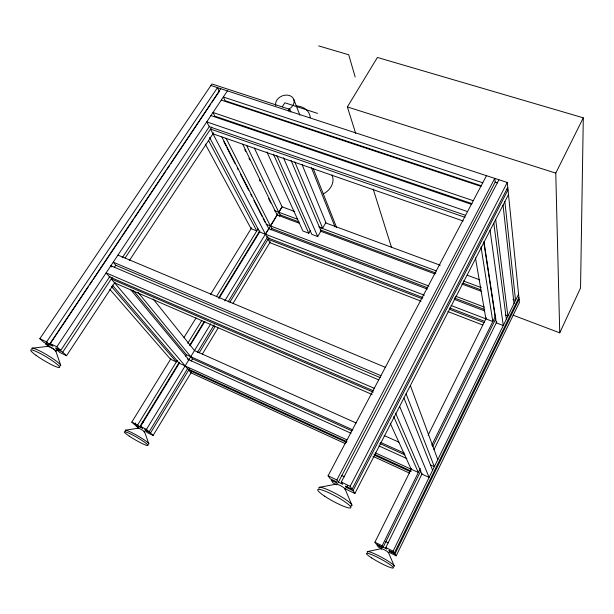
<?xml version="1.0" encoding="UTF-8"?>
<svg xmlns="http://www.w3.org/2000/svg" width="614" height="614" viewBox="0 0 614 614"><rect width="100%" height="100%" fill="white"/><g stroke="black" fill="none" stroke-linecap="round" stroke-linejoin="round"><path stroke-width="0.92" d="M355.683 133.392L347.37 106.928L377.41 57.455L583.3 117.827L580.545 287.981L559.745 332.842L513.127 315.197M389 552.293L396.184 555.847L519.406 302.433L507.271 182.481L210.909 85.484M518.907 297.514L394.334 553.06L393.09 551.172L518.569 294.183M396.184 555.847L394.955 553.997L519.076 299.164M422.11 473.709L385.792 547.573L386.766 549L383.151 547.22L420.843 470.738M432.693 446.677L495.79 318.643M433.937 449.655L496.864 321.682M383.151 547.22L382.161 545.777L420.352 468.375M431.811 445.158L495.46 316.149M381.478 548.563L378.316 546.997L376.973 545.102L382.338 547.757L381.685 546.805L376.298 544.142L374.931 542.208L411.526 468.543M428.127 435.134L486.426 317.791M559.745 332.842L555.77 173.11L583.3 117.827M345.221 487.877L346.189 489.297L354.9 493.456L508.499 194.554M354.9 493.456L353.027 490.632L346.442 487.493L345.467 486.05L352.083 489.197L507.77 187.37M353.027 490.632L508.016 189.78L506.243 189.196M352.083 489.197L350.164 486.303L507.271 182.481M346.442 487.493L347.324 485.789M486.488 175.681L328.083 475.796L336.863 479.979L338.383 482.182L342.773 484.277L341.284 482.074L498.921 179.748M336.863 479.979L494.761 178.39L495.206 182.066L338.383 482.182M276.86 155.534L311.774 234.333L317.722 236.567L321.007 230.964L291.067 160.515M319.08 226.85L322.642 228.17L325.904 222.606L301.996 164.406M266.89 151.911L302.917 231.002L308.819 233.22L310.461 230.427M145.288 430.767L147.276 432.586L153.101 435.472L191.338 372.284M202.259 354.232L218.154 327.976M233.051 303.354L270.298 241.809M191.107 361.109L192.504 358.814L137.958 292.302M271.004 229.912L271.841 228.538L270.528 225.952L277.206 214.992L299.601 223.366M279.301 216.258L280.13 214.908L278.863 212.275L282.164 206.849L294.743 211.492M153.101 435.472L150.476 433.054L144.743 429.654L149.148 431.834L187.884 368.078M197.317 352.551L214.202 324.76M228.109 301.873L267.842 236.49M150.476 433.054L189.603 368.569M199.143 352.85L215.03 326.663M229.928 302.111L268.663 238.27M421.058 301.167L269.891 242.683L268.141 239.33L268.978 237.956M149.148 431.834L146.47 429.363L210.779 323.816M224.739 300.906L282.072 206.811L254.38 148.097M265.486 234.233L268.848 228.707L427.26 289.064M179.518 362.866L140.575 426.454L142.609 428.311L139.685 426.868L179.219 362.329M189.726 345.175L204.239 321.49M218.753 297.798L259.783 230.81M189.995 345.743L204.976 321.283M218.952 298.458L259.883 231.608M185.436 356.235L186.372 354.7L133.553 290.76M139.685 426.868L137.643 425.003L177.308 360.387M187.777 343.326L201.814 320.454M216.358 296.769L258.057 228.83M138.902 426.768L134.543 424.612L131.795 422.117L170.953 358.637M184.008 337.47L196.058 317.937M210.61 294.336L251.778 227.602M134.543 424.612L135.548 422.977M288.818 110.988L289.816 109.399L211.93 83.972L39.841 338.69L43.855 342.328L48.897 344.73M282.31 106.759L284.85 102.776L317.538 113.383M56.902 349.827L59.796 352.482L66.535 355.698L115.064 282.187M129.301 260.612L213.695 132.762M66.535 355.698L62.712 352.175L57.616 349.75L55.667 347.961L60.778 350.387L110.036 276.185M122.217 257.834L209.62 126.177M62.712 352.175L112.255 277.405M125.126 257.98L211.868 127.06M60.778 350.387L56.856 346.78L227.403 90.887M56.434 350.878L57.501 349.282M114.365 267.382L115.777 265.256L113.245 262.17L380.926 375.676M39.841 338.69L46.618 341.906L49.604 344.638L52.988 346.25L50.018 343.525L220.771 88.715M49.604 344.638L88.554 286.5M89.621 284.904L92.292 280.92M93.359 279.332L121.104 237.917M122.171 236.321L133.376 219.597M134.443 218.008L165.926 171.014M166.993 169.426L169.656 165.442M170.723 163.846L210.748 104.119M211.815 102.523L219.282 91.379L217.479 87.633L46.618 341.906M48.452 346.496L45.835 344.124L46.902 342.535M367.533 551.549L381.225 548.67M319.418 487.332L336.226 484.139M125.409 430.214L138.265 428.188M32.227 348.192L48.115 346.334M318.666 45.896L348.721 54.784L355.184 76.988M347.37 106.928L555.77 173.11M495.206 182.066L497.685 182.88M482.742 182.772L223.319 97.012L225.108 100.727L481.437 185.819M221.263 100.09L480.862 186.334M473.279 200.701L213.004 112.485L214.862 116.146L472.036 203.656M210.924 115.601L471.375 204.316M467.53 211.592L206.749 121.871L209.274 126.699L465.619 215.353M465.113 217.356L210.518 129.093L267.259 237.641L422.923 297.598M212.989 133.829L463.194 221.002M325.282 222.775L440.246 265.248M467.193 275.202L479.764 279.846M274.473 210.64L297.667 219.275M319.157 227.28L436.477 270.951M463.34 280.951L481.253 287.621M512.936 299.417L515.545 300.392L504.861 201.63M280.13 214.908L298.934 221.923M320.424 229.943L435.932 273.053M462.795 283.085L480.708 289.77M320.216 231.071L434.904 273.936M461.789 283.983L481.499 291.351M266.131 224.279L428.848 286.04M455.68 296.224L484.3 307.084M505.284 315.051L507.901 316.041L495.675 219.505M271.841 228.538L427.451 287.743M454.283 297.951L484.692 309.517M454.107 299.287L484.538 310.884M424.32 295.219L259.645 231.992L209.558 137.452M451.09 305.503L492.812 321.521L481 246.851M449.763 307.929L484.646 321.368M268.141 239.33L422.478 298.864M449.241 309.187L484.032 322.611M447.89 311.544L482.773 325.044M117.965 255.094L385.331 367.333M115.777 265.256L380.35 377.687M378.715 379.866L110.873 265.732L111.894 266.96M374.271 388.294L106.115 272.877L109.545 276.922L373.274 390.742M373.197 392.131L111.249 278.925L187.493 368.715L346.933 441.689M114.603 282.877L372.161 394.487M356.158 423.008L194.484 350.563L153.147 298.98M384.118 435.541L398.977 442.195M186.372 354.7L352.843 429.884M380.734 442.479L404.265 453.101M430.491 464.951L434.344 466.686L406.092 393.835M192.504 358.814L351.914 430.898M379.79 443.508L405.048 454.928M187.423 359.09L351.062 433.284M378.961 445.933L406.867 458.581M346.849 439.816L179.273 363.25L112.255 285.049M375.545 452.925L418.326 472.473L393.72 416.561M373.941 454.045L411.411 471.191M346.534 442.41L188.675 370.104L191 372.844L345.099 443.546M374.44 455.189L410.198 471.567M372.959 456.325L409.523 473.102M50.018 343.525L56.856 346.78M341.284 482.074L350.164 486.303M336.702 481.875L330.178 478.759L328.083 475.796M45.835 344.124L49.189 345.728M337.708 483.325L331.207 480.225L333.241 483.111L336.687 484.761M131.795 422.117L137.643 425.003M140.575 426.454L146.47 429.363M374.931 542.208L382.161 545.777M385.792 547.573L393.09 551.172M394.334 553.06L388.9 550.374L389.537 551.311L394.955 553.997M138.802 427.283L135.909 425.847L138.603 428.296M109.845 289.355L170.562 359.274L176.364 361.922L111.449 286.508M130.859 289.823L188.882 359.758M205.276 144.06L251.095 228.707L256.79 230.895L208.568 140.537M221.854 136.968L268.755 228.669M223.795 141.611L225.983 145.871M226.85 147.575L235.147 163.769M237.326 168.029L238.201 169.733M240.381 174L248.678 190.186M250.857 194.454L251.732 196.158M253.912 200.417L262.201 216.612M263.076 218.315L265.256 222.575M226.013 138.181L270.429 225.914M242.714 144.221L277.106 214.961M244.786 149.686L245.623 151.397M248.969 158.266L249.806 159.985M259.423 179.733L260.259 181.452M268.617 198.621L270.713 202.912M246.552 145.303L278.764 212.237M390.197 423.199L411.196 469.219M273.468 154.191L308.819 233.22M283.499 157.844L317.722 236.567M395.577 413.13L421.91 474.115L429.109 477.4L399.637 406.391M388.439 552.531L394.242 565.939M344.999 488.851L351.86 505.007M294.797 161.904L322.642 228.17M311.398 167.645L335.029 226.957M289.816 109.399L290.875 112.063M313.355 168.819L336.541 227.341M403.951 398.01L432.601 470.247M293.822 99.483L299.855 115.148M410.359 385.531L437.805 459.594M144.566 431.865L148.849 443.807M55.774 350.985L60.709 365.299M373.182 189.066L391.532 247.473M475.459 257.903L485.889 318.866M483.97 241.647L496.289 322.857L503.265 325.535L490.095 230.365M483.817 242.33L495.145 316.793M493.817 223.12L506.358 319.196M503.035 205.183L514.025 303.508M296.247 105.907A18.635 14.598 -21.6 0 1 310.262 117.627M331.967 174.921A17.015 13.892 -21.7 0 1 323.24 193.932M275.732 105.562A9.555 7.391 -21.6 0 1 282.455 95.815A9.555 7.391 -21.6 0 1 293.638 99.038A9.555 7.391 -21.6 0 1 288.542 109.261M385.346 541.617A4.083 0.56 28.2 0 1 388.332 542.906M381.563 549.231A4.091 0.53 28.2 0 1 384.702 550.014A4.091 0.53 28.2 0 1 388.125 552.646M367.517 552.385A15.312 1.857 28.3 0 1 380.979 556.975A15.312 1.857 28.3 0 1 393.912 566.4M142.141 422.064A3.646 0.453 30.1 0 1 143.285 422.47M138.488 428.641A3.653 0.43 30.1 0 1 139.593 428.641A3.653 0.43 30.1 0 1 143.684 431.043A3.653 0.43 30.1 0 1 143.86 431.796M125.486 431.036A13.677 1.52 30 0 1 137.275 435.579A13.677 1.52 30 0 1 148.396 444.145M341.315 475.574A5.004 0.86 28.5 0 1 344.477 476.779M318.981 488.414A18.804 2.87 28.6 0 1 337.554 494.554A18.804 2.87 28.6 0 1 350.64 505.982M336.365 484.738A5.019 0.821 28.5 0 1 340.663 485.774A5.019 0.821 28.5 0 1 344.715 489.158M53.088 339.197A4.475 0.652 31.2 0 1 53.249 339.22M31.997 349.013A16.801 2.18 31 0 1 47.692 355.322A16.801 2.18 31 0 1 59.903 365.852M48.115 346.703A4.536 0.629 31.1 0 1 52.305 348.253A4.536 0.629 31.1 0 1 55.36 351.101A4.49 0.622 31.1 0 0 52.313 348.268A4.49 0.622 31.1 0 0 48.161 346.733M371.693 557.949A15.319 1.834 28.3 0 0 393.328 568.027A15.319 1.834 28.3 0 0 374.77 556.008A15.319 1.834 28.3 0 0 371.693 557.949M129.293 436.155A13.685 1.497 30 0 0 147.943 445.511A13.685 1.497 30 0 0 131.127 434.228A13.685 1.497 30 0 0 129.293 436.155M324.637 496.173A18.819 2.832 28.6 0 0 350.809 507.747A18.819 2.832 28.6 0 0 327.515 492.152A18.819 2.832 28.6 0 0 324.637 496.173M36.026 355.306A16.816 2.149 30.9 0 0 59.435 367.487A16.816 2.149 30.9 0 0 40.002 353.365A16.816 2.149 30.9 0 0 36.026 355.306"/></g></svg>
